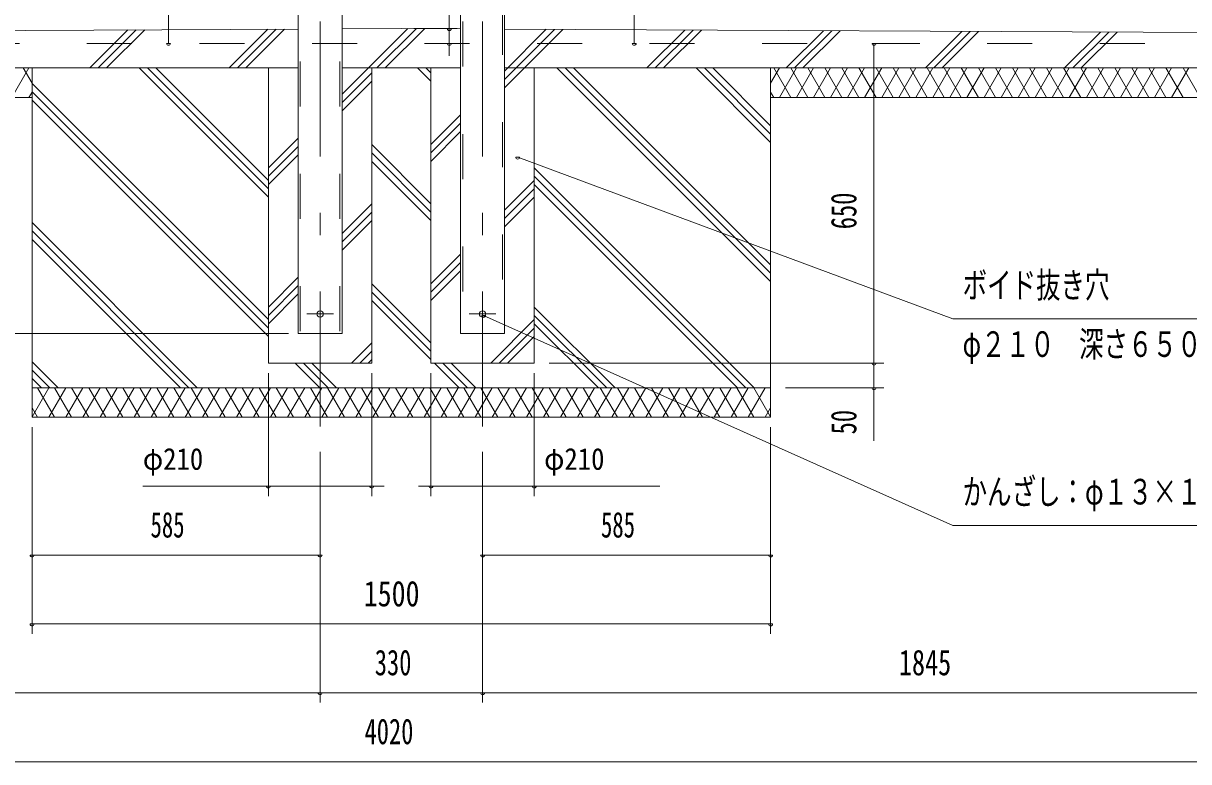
# Model space of a CAD drawing. Units: millimetres, scale not verified. Extents: x -31547 to 31550, y -14700 to 14700.
# Drawn here: x 18687 to 26972, y -3577 to 1676 of the extents above; entities that cross this region are included whole.
import ezdxf
from ezdxf.enums import TextEntityAlignment as Align

# ---------------------------------------------------------------- set-up
doc = ezdxf.new("R2010")
doc.units = ezdxf.units.MM
doc.header["$LTSCALE"] = 80
doc.linetypes.add('USER2', pattern=[10, 4, -6])
doc.linetypes.add('USER3', pattern=[24, 12, -5, 2, -5])
for name, color, linetype, lineweight in [('0-6_2-02BOLD', 7, 'Continuous', 18), ('0-7_2-12HIDDEN', 3, 'USER2', 18), ('0-8_2-22CENTER', 3, 'USER3', 18), ('0-A_2-52DIM', 3, 'Continuous', 18), ('0-B_2-62HATCH', 2, 'Continuous', 18)]:
    doc.layers.add(name, color=color, linetype=linetype, lineweight=lineweight)
doc.styles.add('ＭＳ ゴシック', font='')
doc.styles.get('ＭＳ ゴシック').set_extended_font_data('MS Gothic')

msp = doc.modelspace()

# ---------------------------------------------------------------- linework, layer by layer
at = {"layer": '0-6_2-02BOLD'}
for p, q in [((21796.42, 5687.41), (21796.42, -532.1)), ((22108.26, 2572.4), (22108.28, -532.1)), ((20953.26, 2204.9), (20953.26, -532.1)), ((21374.84, 1637.9), (20953.26, 1635.81)), ((21374.84, 1637.9), (21796.41, 1635.81)), ((22108.26, 1634.25), (28409.84, 1602.9)), ((20641.41, 1357.9), (14339.84, 1357.9)), ((20429.84, 1357.9), (20429.84, -742.1)), ((21796.42, 1357.9), (20953.26, 1357.9)), ((21164.84, 1357.9), (21164.84, -742.1)), ((21584.84, 1357.9), (21584.84, -742.1)), ((28409.84, 1357.9), (22108.27, 1357.9)), ((22319.84, 1357.9), (22319.84, -742.1)), ((23999.84, 1357.9), (23999.84, -1127.1)), ((18749.84, 1147.9), (14339.84, 1147.9)), ((23999.84, 1147.9), (28409.84, 1147.9)), ((21796.42, -532.1), (22108.28, -532.1)), ((20429.84, -742.1), (21164.84, -742.1)), ((21584.84, -742.1), (22319.84, -742.1)), ((18749.84, -917.1), (23999.84, -917.1))]:
    msp.add_line(p, q, dxfattribs=at)
for points in [[(20641.41, 2204.9), (20641.41, -532.1), (20953.26, -532.1)], [(20641.41, 1634.25), (14339.84, 1602.9), (14339.84, 1147.9)], [(18749.84, 1357.9), (18749.84, -1127.1), (23999.84, -1127.1)]]:
    msp.add_lwpolyline(points, dxfattribs=at)
for centre in [(20797.34, -392.1), (21952.34, -392.1)]:
    msp.add_circle(centre, 22.75, dxfattribs=at)
at = {"layer": '0-7_2-12HIDDEN'}
for p, q in [((21811.12, 5687.41), (21811.12, -532.1)), ((22093.56, 2572.4), (22093.58, -532.1)), ((20656.11, 2204.9), (20656.11, -532.1)), ((20938.56, 2204.9), (20938.56, -532.1)), ((14339.84, 1532.9), (28409.84, 1532.9))]:
    msp.add_line(p, q, dxfattribs=at)
at = {"layer": '0-8_2-22CENTER'}
for p, q in [((20797.34, 7447.9), (20797.34, -1302.1)), ((21952.34, 7447.9), (21952.34, -1302.1)), ((20702.13, -392.1), (20892.54, -392.1)), ((21857.13, -392.1), (22047.54, -392.1))]:
    msp.add_line(p, q, dxfattribs=at)
at = {"layer": '0-A_2-52DIM'}
for p, q in [((19719.34, 2687.9), (19719.34, 1532.9)), ((23030.34, 2687.9), (23030.34, 1532.9)), ((21715.78, 1445.03), (21715.78, 2015.9)), ((21771.51, 1637.9), (21464.57, 1637.9)), ((21729.78, 1637.9), (21701.78, 1637.9)), ((19733.34, 1532.9), (19705.34, 1532.9)), ((21729.78, 1532.9), (21701.78, 1532.9)), ((23044.34, 1532.9), (23016.34, 1532.9)), ((24748.84, 1532.9), (24720.84, 1532.9)), ((24734.84, 1532.9), (24734.84, -1295.1)), ((22215.79, 723.56), (22187.79, 723.56)), ((21973.86, -402.52), (21945.86, -402.52)), ((25294.84, -1897.1), (21959.86, -402.52)), ((20571.41, -532.1), (12274.84, -532.1)), ((22424.84, -742.1), (24804.84, -742.1)), ((24748.84, -742.1), (24720.84, -742.1)), ((20429.83, -812.1), (20429.83, -1687.1)), ((21164.84, -812.1), (21164.84, -1687.1)), ((21584.84, -812.1), (21584.84, -1687.1)), ((22319.84, -812.1), (22319.84, -1687.1)), ((24104.84, -917.1), (24804.84, -917.1)), ((24748.84, -917.1), (24720.84, -917.1)), ((18749.84, -1197.1), (18749.84, -2667.1)), ((23999.84, -1197.1), (23999.84, -2667.1)), ((20797.34, -1372.1), (20797.34, -3157.09)), ((21952.34, -1372.1), (21952.34, -3157.09)), ((19537.34, -1617.1), (21252.33, -1617.1)), ((20443.83, -1617.1), (20415.83, -1617.1)), ((21178.84, -1617.1), (21150.84, -1617.1)), ((23212.34, -1617.1), (21497.34, -1617.1)), ((21598.84, -1617.1), (21570.84, -1617.1)), ((22333.84, -1617.1), (22305.84, -1617.1)), ((25294.84, -1897.1), (28094.84, -1897.1)), ((18763.84, -2107.1), (18735.84, -2107.1)), ((18749.84, -2107.1), (20797.34, -2107.1)), ((20811.34, -2107.1), (20783.34, -2107.1)), ((21966.34, -2107.1), (21938.34, -2107.1)), ((21952.34, -2107.1), (23999.84, -2107.1)), ((24013.84, -2107.1), (23985.84, -2107.1)), ((18763.84, -2597.1), (18735.84, -2597.1)), ((18749.84, -2597.1), (23999.84, -2597.1)), ((24013.84, -2597.1), (23985.84, -2597.1)), ((28409.84, -3087.09), (14339.84, -3087.09)), ((20811.34, -3087.09), (20783.34, -3087.09)), ((21966.34, -3087.09), (21938.34, -3087.09)), ((14339.84, -3577.09), (28409.84, -3577.09))]:
    msp.add_line(p, q, dxfattribs=at)
msp.add_lwpolyline([(27464.84, -427.1), (25294.84, -427.1), (22201.79, 723.56)], dxfattribs=at)
for centre in [(21715.78, 1637.9), (19719.34, 1532.9), (21715.78, 1532.9), (23030.34, 1532.9), (24734.84, 1532.9), (22201.79, 723.56), (21959.86, -402.52), (24734.84, -742.1), (24734.84, -917.1), (20429.83, -1617.1), (21164.84, -1617.1), (21584.84, -1617.1), (22319.84, -1617.1), (18749.84, -2107.1), (20797.34, -2107.1), (21952.34, -2107.1), (23999.84, -2107.1), (18749.84, -2597.1), (23999.84, -2597.1), (20797.34, -3087.09), (21952.34, -3087.09)]:
    msp.add_arc(centre, 14, 180, 0, dxfattribs=at)
at = {"layer": '0-B_2-62HATCH'}
for p, q in [((19160.55, 1357.9), (19430.87, 1628.23)), ((19219.94, 1357.9), (19490.57, 1628.53)), ((19279.34, 1357.9), (19550.26, 1628.83)), ((20150.49, 1357.9), (20425.77, 1633.18)), ((20209.89, 1357.9), (20485.47, 1633.48)), ((20269.29, 1357.9), (20545.16, 1633.77)), ((20953.26, 1170.71), (21420.22, 1637.68)), ((21199.84, 1357.9), (21479.32, 1637.38)), ((21259.24, 1357.9), (21538.42, 1637.09)), ((22108.27, 1335.78), (22405.27, 1632.78)), ((22108.27, 1276.38), (22464.37, 1632.48)), ((22108.27, 1216.99), (22523.47, 1632.19)), ((23120.34, 1357.9), (23390.32, 1627.88)), ((23179.74, 1357.9), (23449.42, 1627.58)), ((23239.14, 1357.9), (23508.52, 1627.29)), ((24110.29, 1357.9), (24375.36, 1622.97)), ((24169.69, 1357.9), (24434.47, 1622.68)), ((24229.09, 1357.9), (24493.57, 1622.39)), ((25100.24, 1357.9), (25360.41, 1618.07)), ((25159.64, 1357.9), (25419.51, 1617.78)), ((25219.04, 1357.9), (25478.62, 1617.49)), ((26090.19, 1357.9), (26345.46, 1613.17)), ((26149.59, 1357.9), (26404.56, 1612.88)), ((26208.98, 1357.9), (26463.67, 1612.59)), ((18606.44, 1147.9), (18727.68, 1357.9)), ((18749.84, 1249.53), (18687.27, 1357.9)), ((19510.54, 1357.9), (20429.84, 438.61)), ((19569.94, 1357.9), (20429.84, 498)), ((19629.33, 1357.9), (20429.84, 557.4)), ((21490.44, 1357.9), (21584.84, 1263.5)), ((21549.84, 1357.9), (21584.84, 1322.9)), ((22480.39, 1357.9), (23999.84, -161.55)), ((22539.78, 1357.9), (23999.84, -102.15)), ((22599.18, 1357.9), (23999.84, -42.75)), ((23470.34, 1357.9), (23999.84, 828.4)), ((23529.73, 1357.9), (23999.84, 887.8)), ((23589.13, 1357.9), (23999.84, 947.2)), ((23999.84, 1249.55), (24062.4, 1357.9)), ((24143.23, 1147.9), (24021.98, 1357.9)), ((24062.4, 1147.9), (24183.64, 1357.9)), ((24264.47, 1147.9), (24143.23, 1357.9)), ((24183.64, 1147.9), (24304.88, 1357.9)), ((24385.71, 1147.9), (24264.47, 1357.9)), ((24304.88, 1147.9), (24426.13, 1357.9)), ((24506.96, 1147.9), (24385.71, 1357.9)), ((24426.13, 1147.9), (24547.37, 1357.9)), ((24628.2, 1147.9), (24506.95, 1357.9)), ((24547.37, 1147.9), (24668.61, 1357.9)), ((24749.44, 1147.9), (24628.2, 1357.9)), ((24668.61, 1147.9), (24789.86, 1357.9)), ((24870.69, 1147.9), (24749.44, 1357.9)), ((24789.86, 1147.9), (24911.1, 1357.9)), ((24991.93, 1147.9), (24870.69, 1357.9)), ((24911.1, 1147.9), (25032.34, 1357.9)), ((25113.18, 1147.9), (24991.93, 1357.9)), ((25032.34, 1147.9), (25153.59, 1357.9)), ((25234.42, 1147.9), (25113.18, 1357.9)), ((25153.59, 1147.9), (25274.83, 1357.9)), ((25355.66, 1147.9), (25234.42, 1357.9)), ((25274.83, 1147.9), (25396.08, 1357.9)), ((25476.91, 1147.9), (25355.66, 1357.9)), ((25396.08, 1147.9), (25517.32, 1357.9)), ((25598.15, 1147.9), (25476.91, 1357.9)), ((25517.32, 1147.9), (25638.56, 1357.9)), ((25719.39, 1147.9), (25598.15, 1357.9)), ((25638.56, 1147.9), (25759.81, 1357.9)), ((25840.64, 1147.9), (25719.39, 1357.9)), ((25759.81, 1147.9), (25881.05, 1357.9)), ((25961.88, 1147.9), (25840.64, 1357.9)), ((25881.05, 1147.9), (26002.29, 1357.9)), ((26083.12, 1147.9), (25961.88, 1357.9)), ((26002.29, 1147.9), (26123.54, 1357.9)), ((26204.37, 1147.9), (26083.12, 1357.9)), ((26123.54, 1147.9), (26244.78, 1357.9)), ((26325.61, 1147.9), (26204.37, 1357.9)), ((26244.78, 1147.9), (26366.03, 1357.9)), ((26446.86, 1147.9), (26325.61, 1357.9)), ((26366.03, 1147.9), (26487.27, 1357.9)), ((26568.1, 1147.9), (26446.86, 1357.9)), ((26487.27, 1147.9), (26608.51, 1357.9)), ((26689.34, 1147.9), (26568.1, 1357.9)), ((26608.51, 1147.9), (26729.76, 1357.9)), ((26810.59, 1147.9), (26689.34, 1357.9)), ((26729.76, 1147.9), (26851, 1357.9)), ((26931.83, 1147.9), (26810.59, 1357.9)), ((26851, 1147.9), (26972.24, 1357.9)), ((27053.07, 1147.9), (26931.83, 1357.9)), ((18749.84, 1247.45), (20429.84, -432.55)), ((20953.26, 1111.32), (21164.84, 1322.9)), ((20953.26, 1051.92), (21164.84, 1263.5)), ((18727.68, 1147.9), (18749.84, 1186.28)), ((18749.84, 1188.05), (20429.84, -491.95)), ((24021.98, 1147.9), (23999.84, 1186.26)), ((18749.84, 1128.66), (20429.84, -551.34)), ((21584.84, 812.35), (21796.42, 1023.93)), ((21584.84, 752.95), (21796.42, 964.53)), ((20429.84, 647.29), (20641.41, 858.86)), ((21584.84, 693.55), (21796.42, 905.13)), ((20429.84, 587.9), (20641.41, 799.47)), ((21164.84, 812.35), (21584.84, 392.35)), ((21164.84, 752.95), (21584.84, 332.95)), ((20429.84, 528.5), (20641.41, 740.07)), ((21164.84, 693.56), (21584.84, 273.55)), ((22319.84, 647.3), (23884.23, -917.1)), ((22319.84, 587.9), (23824.83, -917.1)), ((22108.27, 345.83), (22319.84, 557.4)), ((22108.27, 286.44), (22319.84, 498)), ((22319.84, 528.5), (23765.44, -917.1)), ((22108.27, 227.04), (22319.84, 438.6)), ((20953.26, 180.76), (21164.84, 392.35)), ((20953.26, 121.37), (21164.84, 332.95)), ((18749.84, 257.5), (19924.43, -917.1)), ((20953.26, 61.97), (21164.84, 273.55)), ((18749.84, 198.1), (19865.04, -917.1)), ((18749.84, 138.71), (19805.64, -917.1)), ((21584.84, -177.6), (21796.42, 33.98)), ((21584.84, -237), (21796.42, -25.42)), ((20429.84, -342.65), (20641.41, -131.08)), ((21584.84, -296.39), (21796.42, -84.82)), ((20429.84, -402.05), (20641.41, -190.48)), ((21164.84, -177.6), (21584.84, -597.6)), ((21164.84, -237), (21584.84, -657)), ((20429.84, -461.45), (20641.41, -249.88)), ((21164.84, -296.39), (21584.84, -716.4)), ((22319.84, -342.65), (22894.28, -917.1)), ((22319.84, -402.05), (22834.88, -917.1)), ((22010.29, -742.1), (22319.84, -432.55)), ((22069.69, -742.1), (22319.84, -491.95)), ((22319.84, -461.45), (22775.49, -917.1)), ((22129.09, -742.1), (22319.84, -551.35)), ((21020.34, -742.1), (21164.84, -597.6)), ((21079.74, -742.1), (21164.84, -657)), ((18749.84, -732.45), (18934.48, -917.1)), ((20620.59, -742.1), (20795.59, -917.1)), ((20679.99, -742.1), (20854.99, -917.1)), ((20739.38, -742.1), (20914.38, -917.1)), ((21139.14, -742.1), (21164.84, -716.4)), ((21610.54, -742.1), (21785.54, -917.1)), ((21669.93, -742.1), (21844.94, -917.1)), ((21729.33, -742.1), (21904.33, -917.1)), ((18749.84, -791.85), (18875.09, -917.1)), ((18749.84, -851.24), (18815.69, -917.1)), ((18749.84, -1123.72), (18869.13, -917.1)), ((18909.54, -1127.1), (18788.3, -917.1)), ((18869.13, -1127.1), (18990.37, -917.1)), ((19030.79, -1127.1), (18909.54, -917.1)), ((18990.38, -1127.1), (19111.62, -917.1)), ((19152.03, -1127.1), (19030.79, -917.1)), ((19111.62, -1127.1), (19232.86, -917.1)), ((19273.28, -1127.1), (19152.03, -917.1)), ((19232.86, -1127.1), (19354.1, -917.1)), ((19394.52, -1127.1), (19273.28, -917.1)), ((19354.1, -1127.1), (19475.35, -917.1)), ((19515.76, -1127.1), (19394.52, -917.1)), ((19475.35, -1127.1), (19596.59, -917.1)), ((19637.01, -1127.1), (19515.76, -917.1)), ((19596.59, -1127.1), (19717.83, -917.1)), ((19758.25, -1127.1), (19637.01, -917.1)), ((19717.84, -1127.1), (19839.08, -917.1)), ((19879.49, -1127.1), (19758.25, -917.1)), ((19839.08, -1127.1), (19960.32, -917.1)), ((20000.74, -1127.1), (19879.49, -917.1)), ((19960.32, -1127.1), (20081.57, -917.1)), ((20121.98, -1127.1), (20000.74, -917.1)), ((20081.56, -1127.1), (20202.81, -917.1)), ((20243.22, -1127.1), (20121.98, -917.1)), ((20202.81, -1127.1), (20324.05, -917.1)), ((20364.47, -1127.1), (20243.22, -917.1)), ((20324.06, -1127.1), (20445.3, -917.1)), ((20485.71, -1127.1), (20364.47, -917.1)), ((20445.3, -1127.1), (20566.54, -917.1)), ((20606.96, -1127.1), (20485.71, -917.1)), ((20566.54, -1127.1), (20687.78, -917.1)), ((20728.2, -1127.1), (20606.96, -917.1)), ((20687.78, -1127.1), (20809.03, -917.1)), ((20849.44, -1127.1), (20728.2, -917.1)), ((20809.03, -1127.1), (20930.27, -917.1)), ((20970.69, -1127.1), (20849.44, -917.1)), ((20930.27, -1127.1), (21051.51, -917.1)), ((21091.93, -1127.1), (20970.69, -917.1)), ((21051.51, -1127.1), (21172.76, -917.1)), ((21213.17, -1127.1), (21091.93, -917.1)), ((21172.76, -1127.1), (21294, -917.1)), ((21334.42, -1127.1), (21213.17, -917.1)), ((21294, -1127.1), (21415.24, -917.1)), ((21455.66, -1127.1), (21334.42, -917.1)), ((21415.24, -1127.1), (21536.49, -917.1)), ((21576.9, -1127.1), (21455.66, -917.1)), ((21536.49, -1127.1), (21657.73, -917.1)), ((21698.15, -1127.1), (21576.9, -917.1)), ((21657.73, -1127.1), (21778.98, -917.1)), ((21819.39, -1127.1), (21698.15, -917.1)), ((21778.98, -1127.1), (21900.22, -917.1)), ((21940.63, -1127.1), (21819.39, -917.1)), ((21900.22, -1127.1), (22021.46, -917.1)), ((22061.88, -1127.1), (21940.64, -917.1)), ((22021.46, -1127.1), (22142.71, -917.1)), ((22183.12, -1127.1), (22061.88, -917.1)), ((22142.71, -1127.1), (22263.95, -917.1)), ((22304.37, -1127.1), (22183.12, -917.1)), ((22263.95, -1127.1), (22385.19, -917.1)), ((22425.61, -1127.1), (22304.37, -917.1)), ((22385.19, -1127.1), (22506.44, -917.1)), ((22546.85, -1127.1), (22425.61, -917.1)), ((22506.44, -1127.1), (22627.68, -917.1)), ((22668.1, -1127.1), (22546.85, -917.1)), ((22627.68, -1127.1), (22748.92, -917.1)), ((22789.34, -1127.1), (22668.1, -917.1)), ((22748.92, -1127.1), (22870.17, -917.1)), ((22910.58, -1127.1), (22789.34, -917.1)), ((22870.17, -1127.1), (22991.41, -917.1)), ((23031.83, -1127.1), (22910.58, -917.1)), ((22991.41, -1127.1), (23112.65, -917.1)), ((23153.07, -1127.1), (23031.82, -917.1)), ((23112.66, -1127.1), (23233.9, -917.1)), ((23274.31, -1127.1), (23153.07, -917.1)), ((23233.9, -1127.1), (23355.14, -917.1)), ((23395.56, -1127.1), (23274.31, -917.1)), ((23355.14, -1127.1), (23476.39, -917.1)), ((23516.8, -1127.1), (23395.56, -917.1)), ((23476.39, -1127.1), (23597.63, -917.1)), ((23638.05, -1127.1), (23516.8, -917.1)), ((23597.63, -1127.1), (23718.87, -917.1)), ((23759.29, -1127.1), (23638.05, -917.1)), ((23718.87, -1127.1), (23840.12, -917.1)), ((23880.53, -1127.1), (23759.29, -917.1)), ((23840.12, -1127.1), (23961.36, -917.1)), ((23999.84, -1123.74), (23880.53, -917.1)), ((18788.3, -1127.1), (18749.84, -1060.47)), ((23961.36, -1127.1), (23999.84, -1060.45))]:
    msp.add_line(p, q, dxfattribs=at)

# ---------------------------------------------------------------- texts
at = {"layer": '0-A_2-52DIM', "color": 7, "style": 'ＭＳ ゴシック', "width": 0.7}
for s, p in [('650', (24664.84, 210.69)), ('50', (24664.84, -1248.5))]:
    msp.add_text(s, height=182.3, rotation=90, dxfattribs=at).set_placement(p, align=Align.BOTTOM_LEFT)
at = {"layer": '0-A_2-52DIM', "color": 7, "style": 'ＭＳ ゴシック'}
for s, height, width, p in [('ボイド抜き穴', 182.3, 0.7, (25364.84, -332.23)), ('φ２１０\u3000深さ６５０', 182.3, 0.7, (25364.84, -752.23)), ('φ210', 155, 0.9, (19537.34, -1547.1)), ('φ210', 155, 0.9, (22389.84, -1547.1)), ('かんざし：φ１３×１３０Ｌ', 182.3, 0.7, (25364.84, -1802.23)), ('585', 182.3, 0.65, (19591.73, -2037.1)), ('585', 182.3, 0.65, (22794.23, -2037.1)), ('1500', 182.3, 0.8, (21107.46, -2527.1)), ('330', 182.3, 0.7, (21186.08, -3017.09)), ('1845', 182.3, 0.75, (24911.97, -3017.09)), ('4020', 182.3, 0.7, (21113.18, -3507.09))]:
    msp.add_text(s, height=height, dxfattribs=dict(at, width=width)).set_placement(p, align=Align.BOTTOM_LEFT)

doc.saveas('drawing.dxf')
